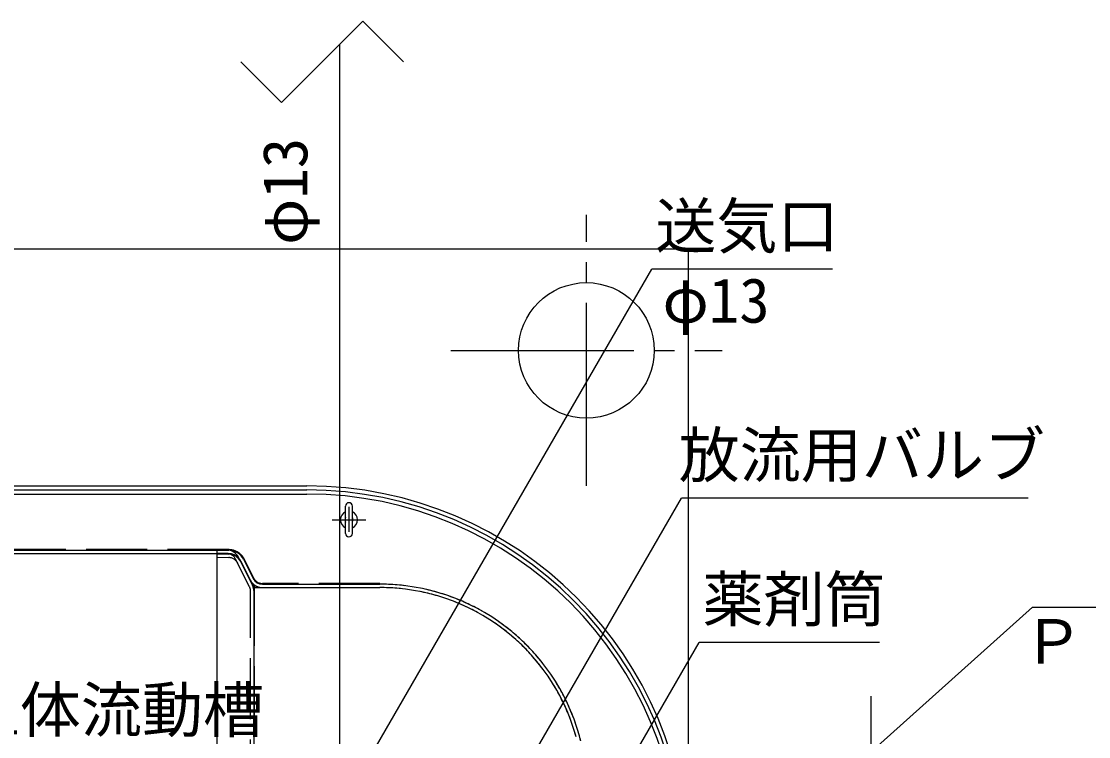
# Model space of a CAD drawing. Units: millimetres, scale not verified. Extents: x -8910 to 8910, y -6308 to 6308.
# Drawn here: x -4257 to -2683, y 1266 to 2322 of the extents above; entities that cross this region are included whole.
import ezdxf
from ezdxf.enums import TextEntityAlignment as Align

# ---------------------------------------------------------------- set-up
doc = ezdxf.new("R2010")
doc.units = ezdxf.units.MM
doc.header["$LTSCALE"] = 30
for name, pattern in [('CHAIN1', [8, 5, -1, 1, -1]), ('CHAIN2', [12, 9, -1, 1, -1]), ('DASHED3', [4, 3, -1]), ('DOUBLE_CHAIN2', [12.8, 9, -1, 0.6, -0.6, 0.6, -1])]:
    doc.linetypes.add(name, pattern=pattern)
for name, color, linetype, lineweight in [('0-2_空気管', 3, 'Continuous', 25), ('0-4_機器', 2, 'Continuous', 25), ('0-5_文字', 7, 'Continuous', 25), ('0-7_07', 3, 'Continuous', 25), ('0-8_0E', 3, 'Continuous', 25)]:
    doc.layers.add(name, color=color, linetype=linetype, lineweight=lineweight)
doc.styles.add('ＭＳ ゴシック', font='')
doc.styles.get('ＭＳ ゴシック').set_extended_font_data('MS Gothic')

msp = doc.modelspace()

# ---------------------------------------------------------------- linework, layer by layer
at = {"layer": '0-2_空気管'}
for p, q in [((-5604.75, 1636.47), (-3835.85, 1636.47)), ((-5604.75, 1630.47), (-3835.85, 1630.47)), ((-5604.75, 1624.47), (-3835.85, 1624.47)), ((-3778.85, 1566.22), (-3778.85, 1606.72)), ((-3768.84, 1566.22), (-3768.84, 1606.72)), ((-3968.85, 1542.27), (-3968.85, 30.67)), ((-3968.85, 1542.27), (-3953.89, 1541.88)), ((-4326.48, 1541.47), (-3951.21, 1541.47)), ((-3951.21, 1536.47), (-4326.48, 1536.47)), ((-3968.85, 1536.26), (-3950.84, 1535.78)), ((-3936.53, 1530.83), (-3915.96, 1489.69)), ((-3928.85, 1527.65), (-3914.9, 1499.76)), ((-3933.32, 1525.41), (-3919.37, 1497.53)), ((-3913.85, 86.47), (-3913.85, 1486.47)), ((-3901.48, 1491.47), (-3728.16, 1491.47)), ((-3901.48, 1486.47), (-3728.16, 1486.47))]:
    msp.add_line(p, q, dxfattribs=at)
at = {"layer": '0-2_空気管', "linetype": 'CHAIN1'}
for p, q in [((-3773.85, 1605.62), (-3773.85, 1568.63)), ((-3798.84, 1586.47), (-3748.85, 1586.47))]:
    msp.add_line(p, q, dxfattribs=at)
at = {"layer": '0-2_空気管', "linetype": 'DASHED3'}
for p, q in [((-3951.21, 1542.47), (-4326.48, 1542.47)), ((-3951.21, 1536.47), (-4326.48, 1536.47)), ((-3954.02, 1536.89), (-3968.85, 1537.27)), ((-3968.85, 1531.25), (-3950.97, 1530.79)), ((-3920.43, 1487.45), (-3941, 1528.6)), ((-3914.01, 1500.21), (-3927.95, 1528.1)), ((-3933.32, 1525.41), (-3919.37, 1497.53)), ((-3918.84, 92.19), (-3918.84, 1480.75)), ((-3913.85, 1490.75), (-3913.85, 1291.89)), ((-3728.16, 1492.47), (-3901.48, 1492.47)), ((-3901.48, 1486.47), (-3728.16, 1486.47))]:
    msp.add_line(p, q, dxfattribs=at)
at = {"layer": '0-2_空気管', "linetype": 'DOUBLE_CHAIN2'}
for p in [(-3915.96, 1489.69), (-3913.85, 1480.75)]:
    msp.add_line(p, (-3913.85, 1485.47), dxfattribs=at)
msp.add_lwpolyline([(-3919.37, 1497.53), (-3913.85, 1486.47), (-3901.48, 1486.47)], dxfattribs=at)
at = {"layer": '0-2_空気管'}
for centre, radius, start, end in [((-3835.85, 1074.47), 562, 0, 90), ((-3835.85, 1074.47), 556, 0, 90), ((-3835.85, 1074.47), 550, 0, 90), ((-3773.85, 1606.72), 5, 0, 180), ((-3773.85, 1586.47), 12.75, 113.089, 246.911), ((-3773.85, 1586.47), 6, 146.443, 213.557), ((-3773.85, 1586.47), 12.75, 293.089, 66.911), ((-3773.85, 1586.47), 6, 326.443, 33.557), ((-3773.85, 1566.22), 5, 180, 0), ((-3954.42, 1521.89), 20, 26.564, 88.5), ((-3951.21, 1516.47), 25, 26.565, 90), ((-3951.21, 1516.47), 20, 26.565, 90), ((-3951.37, 1515.79), 20, 26.564, 88.5), ((-3901.48, 1506.47), 20, 206.565, 270), ((-3901.48, 1506.47), 15, 206.565, 270), ((-3933.84, 1480.75), 20, 0, 26.564), ((-3728.16, 1186.47), 305, 15.466, 90), ((-3728.16, 1186.47), 300, 15.466, 90), ((-5173.85, 786.47), 1805, 15.216, 15.466)]:
    msp.add_arc(centre, radius, start, end, dxfattribs=at)
at = {"layer": '0-2_空気管', "linetype": 'DASHED3'}
for centre, radius, start, end in [((-3951.21, 1516.47), 26, 26.565, 90), ((-3954.42, 1521.89), 15, 26.564, 88.5), ((-3951.21, 1516.47), 20, 26.565, 90), ((-3951.37, 1515.79), 15, 26.564, 88.5), ((-3901.48, 1506.47), 20, 206.565, 270), ((-3901.48, 1506.47), 14, 206.565, 270), ((-3933.84, 1480.75), 15, 0, 26.564), ((-3728.16, 1186.47), 305, 15.466, 90), ((-3728.16, 1186.47), 300, 15.466, 90), ((-5173.85, 786.47), 1805, 0, 15.466)]:
    msp.add_arc(centre, radius, start, end, dxfattribs=at)
at = {"layer": '0-4_機器', "linetype": 'CHAIN2'}
for p, q in [((-3423.85, 1636.47), (-3423.85, 2036.47)), ((-3623.85, 1836.47), (-3223.85, 1836.47))]:
    msp.add_line(p, q, dxfattribs=at)
at = {"layer": '0-4_機器'}
for p, q in [((-6073.84, 1986.47), (-3273.85, 1986.47)), ((-3273.85, 1986.47), (-3273.85, -413.53))]:
    msp.add_line(p, q, dxfattribs=at)
msp.add_circle((-3423.85, 1836.47), 100, dxfattribs=at)
at = {"layer": '0-5_文字', "color": 3}
for p, q in [((-3787.19, 1159.47), (-3327.14, 1956.3)), ((-3061.14, 1956.3), (-3327.14, 1956.3)), ((-3660.9, 965.11), (-3283.69, 1618.45)), ((-2772.7, 1618.45), (-3283.69, 1618.45)), ((-3616.53, 783.8), (-3257.59, 1405.49)), ((-2991.59, 1405.49), (-3257.59, 1405.49))]:
    msp.add_line(p, q, dxfattribs=at)
at = {"layer": '0-7_07', "color": 7}
for p, q in [((-3753.33, 2322.06), (-3873.33, 2202.06)), ((-3693.33, 2262.06), (-3753.33, 2322.06)), ((-3873.33, 2202.06), (-3933.33, 2262.06))]:
    msp.add_line(p, q, dxfattribs=at)
at = {"layer": '0-7_07', "color": 6}
msp.add_line((-3787.19, 1159.47), (-3787.19, 2288.2), dxfattribs=at)
at = {"layer": '0-8_0E'}
for p, q in [((-3003.82, 1243.97), (-2765.87, 1457.46)), ((-2765.87, 1457.46), (-1377.09, 1457.46))]:
    msp.add_line(p, q, dxfattribs=at)
at = {"layer": '0-8_0E', "linetype": 'CHAIN1'}
msp.add_line((-3003.82, 246.47), (-3003.82, 1326.47), dxfattribs=at)

# ---------------------------------------------------------------- texts
at = {"layer": '0-2_空気管', "color": 4, "style": 'ＭＳ ゴシック'}
msp.add_text('φ13', height=65.98, rotation=90, dxfattribs=at).set_placement((-3815.42, 1992.17), align=Align.BOTTOM_LEFT)
at = {"layer": '0-5_文字', "color": 4, "style": 'ＭＳ ゴシック'}
for s, p in [('送気口', (-3322.14, 1967.3)), ('φ13', (-3311.54, 1857.51)), ('放流用バルブ', (-3287.69, 1629.45)), ('薬剤筒', (-3252.59, 1416.49)), ('担体流動槽', (-4349.08, 1253.4))]:
    msp.add_text(s, height=65.98, dxfattribs=at).set_placement(p, align=Align.BOTTOM_LEFT)
at = {"layer": '0-8_0E', "color": 4, "style": 'ＭＳ ゴシック'}
msp.add_text('ＰＦ管コネクター（ＦＰＫ－３６）', height=65.98, dxfattribs=at).set_placement((-2780.65, 1354.35), align=Align.BOTTOM_LEFT)

doc.saveas('drawing.dxf')
